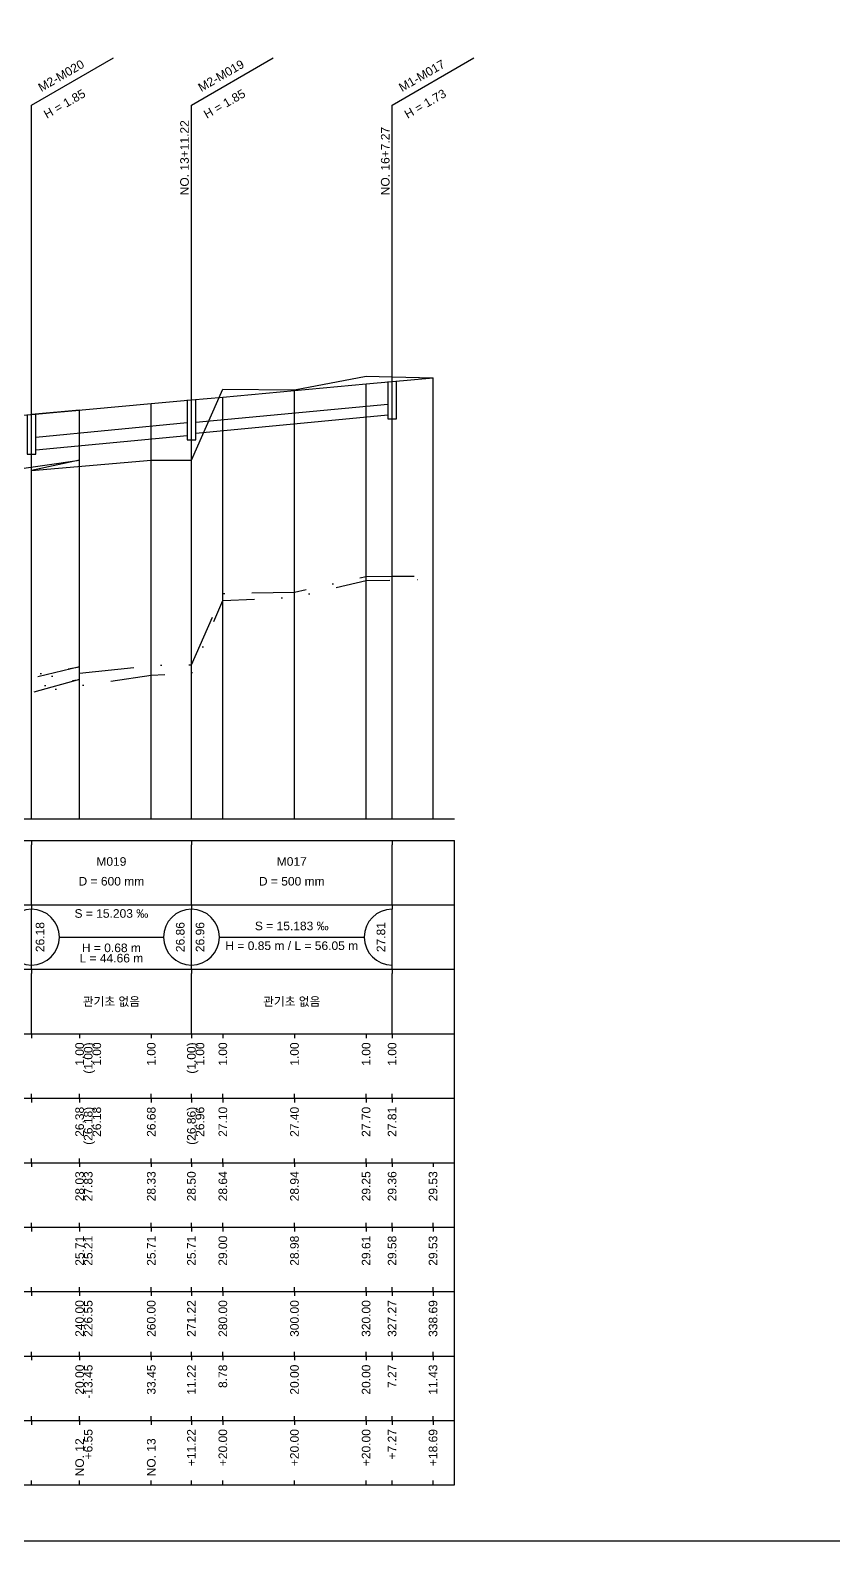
# Model space of a CAD drawing. Header units: millimetres. Extents: x -7351 to 135086, y 1419 to 5643.
# Drawn here: x 91997.9 to 92184.9, y 1419 to 1770.6 of the extents above; entities that cross this region are included whole.
import ezdxf
from ezdxf.enums import TextEntityAlignment as Align

# ---------------------------------------------------------------- set-up
doc = ezdxf.new("R2010")
doc.units = ezdxf.units.MM
doc.linetypes.add('DASHDOT', pattern=[25.4, 12.7, -6.35, 0, -6.35])
doc.linetypes.add('DIVIDE', pattern=[31.75, 12.7, -6.35, 0, -6.35, 0, -6.35])
for name, color, linetype in [('KZ_종단_계획선', 1, 'Continuous'), ('KZ_종단_관로', 4, 'Continuous'), ('KZ_종단_깃발', 7, 'Continuous'), ('KZ_종단_도각', 7, 'Continuous'), ('KZ_종단_맨홀', 4, 'Continuous'), ('KZ_종단_수직선', 7, 'Continuous'), ('KZ_종단_암선1', 56, 'DASHDOT'), ('KZ_종단_암선2', 4, 'DIVIDE'), ('KZ_종단_지반선', 3, 'Continuous'), ('KZ_종단_테이블문자', 7, 'Continuous'), ('KZ_종단_테이블선', 7, 'Continuous')]:
    doc.layers.add(name, color=color, linetype=linetype)
doc.styles.get("Standard").update_dxf_attribs({"font": 'arial.ttf'})

msp = doc.modelspace()

# ---------------------------------------------------------------- linework, layer by layer
at = {"layer": 'KZ_종단_계획선'}
msp.add_lwpolyline([(91992.69, 1680.67), (92009.36, 1682.19), (91998.15, 1681.17), (92026.03, 1683.71), (92035.37, 1684.56), (92042.69, 1685.23), (92059.36, 1686.75), (92076.03, 1688.27), (92082.08, 1688.82), (92091.6, 1689.69)], dxfattribs=at)
at = {"layer": 'KZ_종단_관로'}
for p, q in [((92036.37, 1679.35), (92081.08, 1683.61)), ((92036.37, 1676.85), (92081.08, 1681.11)), ((91999.15, 1675.92), (92034.37, 1679.31)), ((91999.15, 1672.92), (92034.37, 1676.31))]:
    msp.add_line(p, q, dxfattribs=at)
at = {"layer": 'KZ_종단_깃발'}
for p, q in [((91998.15, 1753.19), (92017.21, 1764.19)), ((92035.37, 1753.19), (92054.43, 1764.19)), ((92082.08, 1753.19), (92101.13, 1764.19)), ((91998.15, 1587.04), (91998.15, 1753.19)), ((92035.37, 1587.04), (92035.37, 1753.19)), ((92082.08, 1587.04), (92082.08, 1753.19))]:
    msp.add_line(p, q, dxfattribs=at)
at = {"layer": 'KZ_종단_도각'}
msp.add_lwpolyline([(91764.36, 1419.04), (92605.36, 1419.04), (92605.36, 2013.04), (91764.36, 2013.04)], close=True, dxfattribs=at)
at = {"layer": 'KZ_종단_맨홀'}
for points in [[(92081.08, 1688.82), (92081.08, 1680.15), (92083.08, 1680.15), (92083.08, 1688.82)], [(92034.37, 1684.56), (92034.37, 1675.31), (92036.37, 1675.31), (92036.37, 1684.56)], [(91997.15, 1681.17), (91997.15, 1671.92), (91999.15, 1671.92), (91999.15, 1681.17)]]:
    msp.add_lwpolyline(points, dxfattribs=at)
at = {"layer": 'KZ_종단_수직선'}
for p, q in [((92076.03, 1587.04), (92076.03, 1688.27)), ((92082.08, 1587.04), (92082.08, 1688.82)), ((92091.6, 1587.04), (92091.6, 1689.69)), ((92035.38, 1587.04), (92035.38, 1684.56)), ((92042.69, 1587.04), (92042.69, 1685.23)), ((92059.36, 1587.04), (92059.36, 1686.75)), ((91998.15, 1587.04), (91998.15, 1681.17)), ((92009.36, 1587.04), (92009.36, 1682.19)), ((92026.03, 1587.04), (92026.03, 1683.71))]:
    msp.add_line(p, q, dxfattribs=at)
at = {"layer": 'KZ_종단_암선1', "flags": 128}
msp.add_lwpolyline([(91809.36, 1653.38), (91809.36, 1653.38), (91809.36, 1653.38), (91809.36, 1654.24), (91813.53, 1654.13), (91816.48, 1655.66), (91826.03, 1660.61), (91837.11, 1665.65), (91842.69, 1662.65), (91843.38, 1662.96), (91849.67, 1652.35), (91859.36, 1633.65), (91876.03, 1632.75), (91881.73, 1632.09), (91892.69, 1630.82), (91908.57, 1627.89), (91909.36, 1627.26), (91914.84, 1615.99), (91921.13, 1612.18), (91926.03, 1612.2), (91942.69, 1612.28), (91948.88, 1616.47), (91948.88, 1616.47), (91948.88, 1616.48), (91948.88, 1616.47), (91959.36, 1617.64), (91976.03, 1618.54), (91992.69, 1619.49), (92009.36, 1622.47), (91998.15, 1619.8), (92026.03, 1622.75), (92035.38, 1622.93), (92042.69, 1639.54), (92059.36, 1639.85), (92076.03, 1643.48), (92082.08, 1643.51), (92091.6, 1643.57)], dxfattribs=at)
at = {"layer": 'KZ_종단_암선2', "flags": 128}
msp.add_lwpolyline([(91976.03, 1616.8), (91992.69, 1616.5), (92009.36, 1619.53), (91998.15, 1616.4), (92026.03, 1620.49), (92035.38, 1621.01), (92042.69, 1637.88), (92059.36, 1638.6), (92076.03, 1642.52), (92082.08, 1642.63), (92091.6, 1642.81)], dxfattribs=at)
at = {"layer": 'KZ_종단_지반선', "flags": 128}
msp.add_lwpolyline([(91992.69, 1668.1), (92009.36, 1670.58), (91998.15, 1668.1), (92026.03, 1670.58), (92035.38, 1670.58), (92042.69, 1687.05), (92059.36, 1686.94), (92076.03, 1690.1), (92082.08, 1689.95), (92091.6, 1689.71)], dxfattribs=at)
at = {"layer": 'KZ_종단_테이블문자'}
for p, q in [((91998.15, 1582.04), (91998.15, 1581.04)), ((91998.15, 1582.04), (91998.15, 1581.04)), ((91998.15, 1568.04), (91998.15, 1581.04)), ((91998.15, 1568.04), (91998.15, 1581.04)), ((92035.38, 1582.04), (92035.38, 1581.04)), ((92035.38, 1582.04), (92035.38, 1581.04)), ((92035.38, 1568.04), (92035.38, 1581.04)), ((92035.38, 1568.04), (92035.38, 1581.04)), ((92082.08, 1582.04), (92082.08, 1581.04)), ((92082.08, 1568.04), (92082.08, 1581.04)), ((91998.15, 1567.04), (91998.15, 1568.04)), ((91998.15, 1567.04), (91998.15, 1568.04)), ((92035.38, 1567.04), (92035.38, 1568.04)), ((92035.38, 1567.04), (92035.38, 1568.04)), ((92082.08, 1567.04), (92082.08, 1568.04)), ((91998.15, 1567.04), (91998.15, 1566.04)), ((91998.15, 1567.04), (91998.15, 1566.04)), ((91998.15, 1553.04), (91998.15, 1566.04)), ((91998.15, 1553.04), (91998.15, 1566.04)), ((92035.38, 1567.04), (92035.38, 1566.04)), ((92035.38, 1567.04), (92035.38, 1566.04)), ((92035.38, 1553.04), (92035.38, 1566.04)), ((92035.38, 1553.04), (92035.38, 1566.04)), ((92082.08, 1567.04), (92082.08, 1566.04)), ((92082.08, 1553.04), (92082.08, 1566.04)), ((92004.57, 1559.54), (92028.96, 1559.54)), ((92041.79, 1559.54), (92075.67, 1559.54)), ((91998.15, 1552.04), (91998.15, 1553.04)), ((91998.15, 1552.04), (91998.15, 1553.04)), ((91998.15, 1552.04), (91998.15, 1551.04)), ((91998.15, 1552.04), (91998.15, 1551.04)), ((91998.15, 1538.04), (91998.15, 1551.04)), ((91998.15, 1538.04), (91998.15, 1551.04)), ((92035.38, 1552.04), (92035.38, 1553.04)), ((92035.38, 1552.04), (92035.38, 1553.04)), ((92035.38, 1552.04), (92035.38, 1551.04)), ((92035.38, 1552.04), (92035.38, 1551.04)), ((92035.38, 1538.04), (92035.38, 1551.04)), ((92035.38, 1538.04), (92035.38, 1551.04)), ((92082.08, 1552.04), (92082.08, 1553.04)), ((92082.08, 1552.04), (92082.08, 1551.04)), ((92082.08, 1538.04), (92082.08, 1551.04)), ((91998.15, 1537.04), (91998.15, 1538.04)), ((91998.15, 1537.04), (91998.15, 1538.04)), ((92035.38, 1537.04), (92035.38, 1538.04)), ((92035.38, 1537.04), (92035.38, 1538.04)), ((92082.08, 1537.04), (92082.08, 1538.04))]:
    msp.add_line(p, q, dxfattribs=at)
for centre, start, end in [((91998.15, 1559.54), 90, 270), ((91998.15, 1559.54), 270, 90), ((92035.38, 1559.54), 90, 270), ((92035.38, 1559.54), 270, 90), ((92082.08, 1559.54), 90, 270)]:
    msp.add_arc(centre, 6.5, start, end, dxfattribs=at)
at = {"layer": 'KZ_종단_테이블선'}
for p, q in [((91789.36, 1587.04), (92096.6, 1587.04)), ((91789.36, 1582.04), (92096.6, 1582.04)), ((92096.6, 1567.04), (92096.6, 1582.04)), ((91789.36, 1567.04), (92096.6, 1567.04)), ((92096.6, 1552.04), (92096.6, 1567.04)), ((91789.36, 1552.04), (92096.6, 1552.04)), ((92096.6, 1537.04), (92096.6, 1552.04)), ((91789.36, 1537.04), (92096.6, 1537.04)), ((91998.15, 1537.04), (91998.15, 1536.04)), ((92009.36, 1537.04), (92009.36, 1536.04)), ((92026.03, 1537.04), (92026.03, 1536.04)), ((92035.37, 1537.04), (92035.37, 1536.04)), ((92042.69, 1537.04), (92042.69, 1536.04)), ((92059.36, 1537.04), (92059.36, 1536.04)), ((92076.03, 1537.04), (92076.03, 1536.04)), ((92082.08, 1537.04), (92082.08, 1536.04)), ((92096.6, 1522.04), (92096.6, 1537.04)), ((91998.15, 1522.04), (91998.15, 1523.04)), ((92009.36, 1522.04), (92009.36, 1523.04)), ((92026.03, 1522.04), (92026.03, 1523.04)), ((92035.37, 1522.04), (92035.37, 1523.04)), ((92042.69, 1522.04), (92042.69, 1523.04)), ((92059.36, 1522.04), (92059.36, 1523.04)), ((92076.03, 1522.04), (92076.03, 1523.04)), ((92082.08, 1522.04), (92082.08, 1523.04)), ((91789.36, 1522.04), (92096.6, 1522.04)), ((91998.15, 1522.04), (91998.15, 1521.04)), ((92009.36, 1522.04), (92009.36, 1521.04)), ((92026.03, 1522.04), (92026.03, 1521.04)), ((92035.37, 1522.04), (92035.37, 1521.04)), ((92042.69, 1522.04), (92042.69, 1521.04)), ((92059.36, 1522.04), (92059.36, 1521.04)), ((92076.03, 1522.04), (92076.03, 1521.04)), ((92082.08, 1522.04), (92082.08, 1521.04)), ((92096.6, 1507.04), (92096.6, 1522.04)), ((91789.36, 1507.04), (92096.6, 1507.04)), ((91998.15, 1507.04), (91998.15, 1508.04)), ((91998.15, 1507.04), (91998.15, 1506.04)), ((92009.36, 1507.04), (92009.36, 1508.04)), ((92009.36, 1507.04), (92009.36, 1506.04)), ((92026.03, 1507.04), (92026.03, 1508.04)), ((92026.03, 1507.04), (92026.03, 1506.04)), ((92035.37, 1507.04), (92035.37, 1508.04)), ((92035.38, 1507.04), (92035.38, 1506.04)), ((92042.69, 1507.04), (92042.69, 1508.04)), ((92042.69, 1507.04), (92042.69, 1506.04)), ((92059.36, 1507.04), (92059.36, 1508.04)), ((92059.36, 1507.04), (92059.36, 1506.04)), ((92076.03, 1507.04), (92076.03, 1508.04)), ((92076.03, 1507.04), (92076.03, 1506.04)), ((92082.08, 1507.04), (92082.08, 1508.04)), ((92082.08, 1507.04), (92082.08, 1506.04)), ((92091.6, 1507.04), (92091.6, 1506.04)), ((92096.6, 1492.04), (92096.6, 1507.04)), ((91789.36, 1492.04), (92096.6, 1492.04)), ((91998.15, 1492.04), (91998.15, 1493.04)), ((91998.15, 1492.04), (91998.15, 1491.04)), ((92009.36, 1492.04), (92009.36, 1493.04)), ((92009.36, 1492.04), (92009.36, 1491.04)), ((92026.03, 1492.04), (92026.03, 1493.04)), ((92026.03, 1492.04), (92026.03, 1491.04)), ((92035.38, 1492.04), (92035.38, 1493.04)), ((92035.38, 1492.04), (92035.38, 1491.04)), ((92042.69, 1492.04), (92042.69, 1493.04)), ((92042.69, 1492.04), (92042.69, 1491.04)), ((92059.36, 1492.04), (92059.36, 1493.04)), ((92059.36, 1492.04), (92059.36, 1491.04)), ((92076.03, 1492.04), (92076.03, 1493.04)), ((92076.03, 1492.04), (92076.03, 1491.04)), ((92082.08, 1492.04), (92082.08, 1493.04)), ((92082.08, 1492.04), (92082.08, 1491.04)), ((92091.6, 1492.04), (92091.6, 1493.04)), ((92091.6, 1492.04), (92091.6, 1491.04)), ((92096.6, 1477.04), (92096.6, 1492.04)), ((91789.36, 1477.04), (92096.6, 1477.04)), ((91998.15, 1477.04), (91998.15, 1478.04)), ((91998.15, 1477.04), (91998.15, 1476.04)), ((92009.36, 1477.04), (92009.36, 1478.04)), ((92009.36, 1477.04), (92009.36, 1476.04)), ((92026.03, 1477.04), (92026.03, 1478.04)), ((92026.03, 1477.04), (92026.03, 1476.04)), ((92035.38, 1477.04), (92035.38, 1478.04)), ((92035.38, 1477.04), (92035.38, 1476.04)), ((92042.69, 1477.04), (92042.69, 1478.04)), ((92042.69, 1477.04), (92042.69, 1476.04)), ((92059.36, 1477.04), (92059.36, 1478.04)), ((92059.36, 1477.04), (92059.36, 1476.04)), ((92076.03, 1477.04), (92076.03, 1478.04)), ((92076.03, 1477.04), (92076.03, 1476.04)), ((92082.08, 1477.04), (92082.08, 1478.04)), ((92082.08, 1477.04), (92082.08, 1476.04)), ((92091.6, 1477.04), (92091.6, 1478.04)), ((92091.6, 1477.04), (92091.6, 1476.04)), ((92096.6, 1462.04), (92096.6, 1477.04)), ((91998.15, 1462.04), (91998.15, 1463.04)), ((92009.36, 1462.04), (92009.36, 1463.04)), ((92026.03, 1462.04), (92026.03, 1463.04)), ((92035.38, 1462.04), (92035.38, 1463.04)), ((92042.69, 1462.04), (92042.69, 1463.04)), ((92059.36, 1462.04), (92059.36, 1463.04)), ((92076.03, 1462.04), (92076.03, 1463.04)), ((92082.08, 1462.04), (92082.08, 1463.04)), ((92091.6, 1462.04), (92091.6, 1463.04)), ((91789.36, 1462.04), (92096.6, 1462.04)), ((91998.15, 1462.04), (91998.15, 1461.04)), ((92009.36, 1462.04), (92009.36, 1461.04)), ((92026.03, 1462.04), (92026.03, 1461.04)), ((92035.38, 1462.04), (92035.38, 1461.04)), ((92042.69, 1462.04), (92042.69, 1461.04)), ((92059.36, 1462.04), (92059.36, 1461.04)), ((92076.03, 1462.04), (92076.03, 1461.04)), ((92082.08, 1462.04), (92082.08, 1461.04)), ((92091.6, 1462.04), (92091.6, 1461.04)), ((92096.6, 1447.04), (92096.6, 1462.04)), ((91789.36, 1447.04), (92096.6, 1447.04)), ((91998.15, 1447.04), (91998.15, 1448.04)), ((91998.15, 1447.04), (91998.15, 1446.04)), ((92009.36, 1447.04), (92009.36, 1448.04)), ((92009.36, 1447.04), (92009.36, 1446.04)), ((92026.03, 1447.04), (92026.03, 1448.04)), ((92026.03, 1447.04), (92026.03, 1446.04)), ((92035.38, 1447.04), (92035.38, 1448.04)), ((92035.38, 1447.04), (92035.38, 1446.04)), ((92042.69, 1447.04), (92042.69, 1448.04)), ((92042.69, 1447.04), (92042.69, 1446.04)), ((92059.36, 1447.04), (92059.36, 1448.04)), ((92059.36, 1447.04), (92059.36, 1446.04)), ((92076.03, 1447.04), (92076.03, 1448.04)), ((92076.03, 1447.04), (92076.03, 1446.04)), ((92082.08, 1447.04), (92082.08, 1448.04)), ((92082.08, 1447.04), (92082.08, 1446.04)), ((92091.6, 1447.04), (92091.6, 1448.04)), ((92091.6, 1447.04), (92091.6, 1446.04)), ((92096.6, 1432.04), (92096.6, 1447.04)), ((91789.36, 1432.04), (92096.6, 1432.04)), ((91998.15, 1432.04), (91998.15, 1433.04)), ((92009.36, 1432.04), (92009.36, 1433.04)), ((92026.03, 1432.04), (92026.03, 1433.04)), ((92035.38, 1432.04), (92035.38, 1433.04)), ((92042.69, 1432.04), (92042.69, 1433.04)), ((92059.36, 1432.04), (92059.36, 1433.04)), ((92076.03, 1432.04), (92076.03, 1433.04)), ((92082.08, 1432.04), (92082.08, 1433.04)), ((92091.6, 1432.04), (92091.6, 1433.04))]:
    msp.add_line(p, q, dxfattribs=at)

# ---------------------------------------------------------------- texts
at = {"layer": 'KZ_종단_깃발'}
for s, rotation, p in [('M2-M020', 30, (92000.75, 1755.69)), ('M2-M019', 30, (92037.97, 1755.69)), ('M1-M017', 30, (92084.68, 1755.69)), ('NO. 13+11.22', 90, (92035.37, 1732.19)), ('NO. 16+7.27', 90, (92082.08, 1732.19))]:
    msp.add_text(s, height=2, rotation=rotation, dxfattribs=at).set_placement(p, align=Align.BOTTOM_LEFT)
for s, p in [('H = 1.85', (92000.75, 1751.69)), ('H = 1.85', (92037.97, 1751.69)), ('H = 1.73', (92084.68, 1751.69))]:
    msp.add_text(s, height=2, rotation=30, dxfattribs=at).set_placement(p, align=Align.TOP_LEFT)
at = {"layer": 'KZ_종단_테이블문자'}
for s, p in [('M019', (92016.76, 1575.54)), ('M017', (92058.73, 1575.54)), ('S = 15.183 ‰', (92058.73, 1560.54)), ('H = 0.68 m', (92016.76, 1555.44)), ('L = 44.66 m', (92016.76, 1553.04))]:
    msp.add_text(s, height=2, dxfattribs=at).set_placement(p, align=Align.BOTTOM_CENTER)
for s, p in [('D = 600 mm', (92016.76, 1573.54)), ('D = 500 mm', (92058.73, 1573.54)), ('S = 15.203 ‰', (92016.76, 1566.04)), ('H = 0.85 m / L = 56.05 m', (92058.73, 1558.54))]:
    msp.add_text(s, height=2, dxfattribs=at).set_placement(p, align=Align.TOP_CENTER)
for s, p in [('26.18', (91999.15, 1559.54)), ('26.96', (92036.38, 1559.54))]:
    msp.add_text(s, height=2, rotation=90, dxfattribs=at).set_placement(p, align=Align.TOP_CENTER)
for s, p in [('26.86', (92034.38, 1559.54)), ('27.81', (92081.08, 1559.54))]:
    msp.add_text(s, height=2, rotation=90, dxfattribs=at).set_placement(p, align=Align.BOTTOM_CENTER)
for p in [(92016.76, 1544.54), (92058.73, 1544.54)]:
    msp.add_text('관기초 없음', height=2, dxfattribs=at).set_placement(p, align=Align.MIDDLE_CENTER)
for s, p in [('1.00', (92009.36, 1535.04)), ('(1.00)', (92011.36, 1535.04)), ('1.00', (92013.36, 1535.04)), ('1.00', (92026.03, 1535.04)), ('(1.00)', (92035.37, 1535.04)), ('1.00', (92037.37, 1535.04)), ('1.00', (92042.69, 1535.04)), ('1.00', (92059.36, 1535.04)), ('1.00', (92076.03, 1535.04)), ('1.00', (92082.08, 1535.04)), ('26.38', (92009.36, 1520.04)), ('(26.18)', (92011.36, 1520.04)), ('26.18', (92013.36, 1520.04)), ('26.68', (92026.03, 1520.04)), ('(26.86)', (92035.37, 1520.04)), ('26.96', (92037.37, 1520.04)), ('27.10', (92042.69, 1520.04)), ('27.40', (92059.36, 1520.04)), ('27.70', (92076.03, 1520.04)), ('27.81', (92082.08, 1520.04)), ('28.03', (92009.36, 1505.04)), ('27.83', (92011.36, 1505.04)), ('28.33', (92026.03, 1505.04)), ('28.50', (92035.38, 1505.04)), ('28.64', (92042.69, 1505.04)), ('28.94', (92059.36, 1505.04)), ('29.25', (92076.03, 1505.04)), ('29.36', (92082.08, 1505.04)), ('29.53', (92091.6, 1505.04)), ('25.71', (92009.36, 1490.04)), ('25.21', (92011.36, 1490.04)), ('25.71', (92026.03, 1490.04)), ('25.71', (92035.38, 1490.04)), ('29.00', (92042.69, 1490.04)), ('28.98', (92059.36, 1490.04)), ('29.61', (92076.03, 1490.04)), ('29.58', (92082.08, 1490.04)), ('29.53', (92091.6, 1490.04)), ('240.00', (92009.36, 1475.04)), ('226.55', (92011.36, 1475.04)), ('260.00', (92026.03, 1475.04)), ('271.22', (92035.38, 1475.04)), ('280.00', (92042.69, 1475.04)), ('300.00', (92059.36, 1475.04)), ('320.00', (92076.03, 1475.04)), ('327.27', (92082.08, 1475.04)), ('338.69', (92091.6, 1475.04)), ('20.00', (92009.36, 1460.04)), ('-13.45', (92011.36, 1460.04)), ('33.45', (92026.03, 1460.04)), ('11.22', (92035.38, 1460.04)), ('8.78', (92042.69, 1460.04)), ('20.00', (92059.36, 1460.04)), ('20.00', (92076.03, 1460.04)), ('7.27', (92082.08, 1460.04)), ('11.43', (92091.6, 1460.04)), ('+6.55', (92011.36, 1445.04)), ('+11.22', (92035.38, 1445.04)), ('+20.00', (92042.69, 1445.04)), ('+20.00', (92059.36, 1445.04)), ('+20.00', (92076.03, 1445.04)), ('+7.27', (92082.08, 1445.04)), ('+18.69', (92091.6, 1445.04))]:
    msp.add_text(s, height=2, rotation=90, dxfattribs=at).set_placement(p, align=Align.MIDDLE_RIGHT)
for s, p in [('NO. 12', (92009.36, 1434.04)), ('NO. 13', (92026.03, 1434.04))]:
    msp.add_text(s, height=2, rotation=90, dxfattribs=at).set_placement(p, align=Align.MIDDLE_LEFT)

doc.saveas('drawing.dxf')
